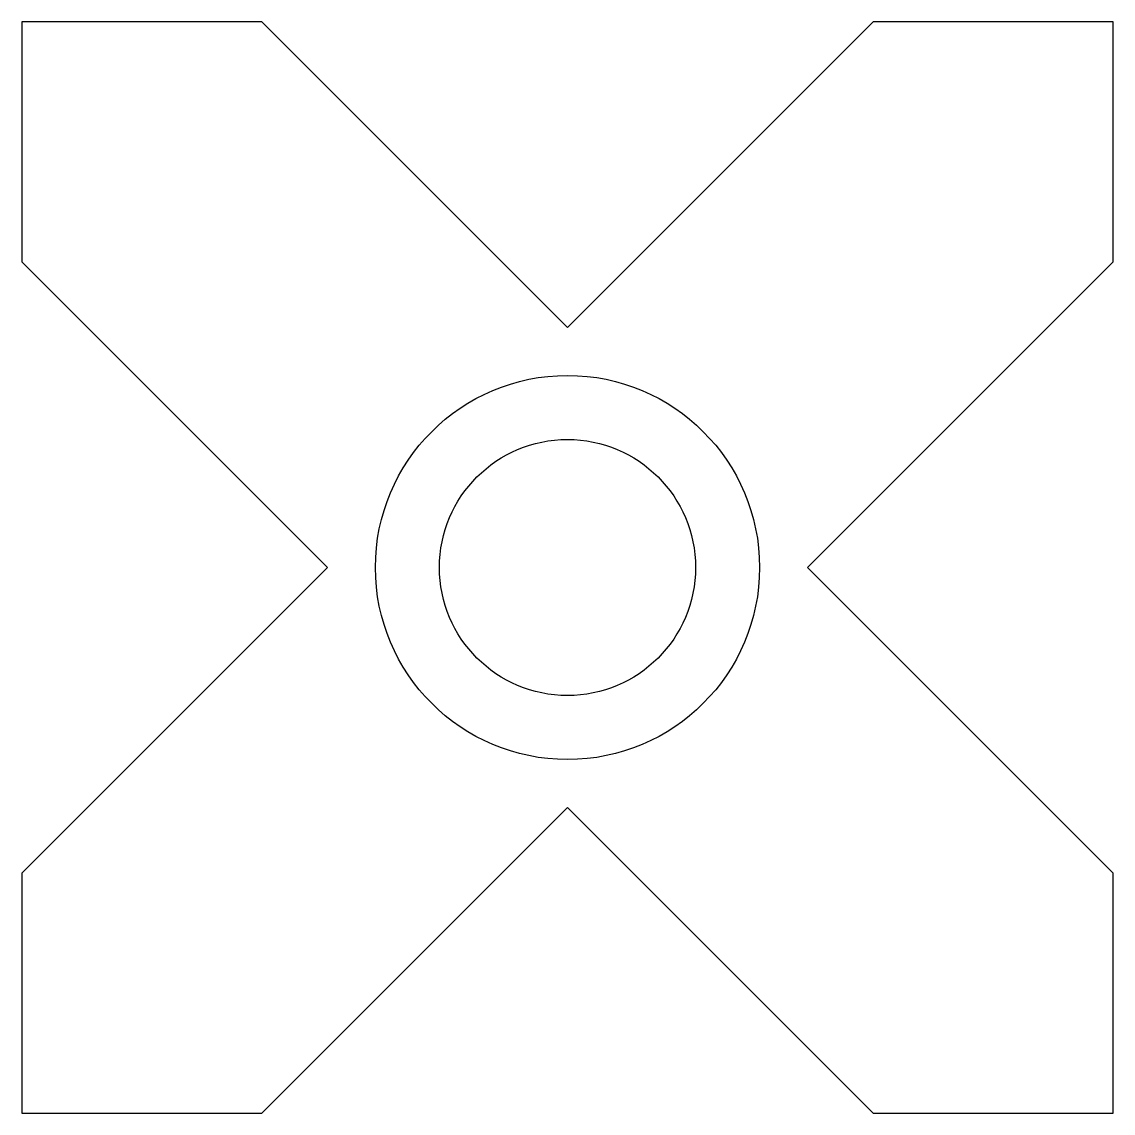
# Model space of a CAD drawing. Header units: millimetres. Extents: x 1015 to 1356, y 340 to 681.
import ezdxf

# ---------------------------------------------------------------- set-up
doc = ezdxf.new("R2010")
doc.units = ezdxf.units.MM

msp = doc.modelspace()

# ---------------------------------------------------------------- linework, layer by layer
for p, q in [((1089.66, 680.89), (1014.66, 680.89)), ((1014.66, 680.89), (1014.66, 605.89)), ((1185.12, 585.43), (1089.66, 680.89)), ((1280.58, 680.89), (1185.12, 585.43)), ((1355.58, 680.89), (1280.58, 680.89)), ((1355.58, 605.89), (1355.58, 680.89)), ((1014.66, 605.89), (1110.12, 510.43)), ((1260.12, 510.43), (1355.58, 605.89)), ((1110.12, 510.43), (1014.66, 414.97)), ((1355.58, 414.97), (1260.12, 510.43)), ((1089.66, 339.97), (1185.12, 435.43)), ((1185.12, 435.43), (1280.58, 339.97)), ((1014.66, 414.97), (1014.66, 339.97)), ((1355.58, 339.97), (1355.58, 414.97)), ((1014.66, 339.97), (1089.66, 339.97)), ((1280.58, 339.97), (1355.58, 339.97))]:
    msp.add_line(p, q)
for radius in [60, 40]:
    msp.add_circle((1185.12, 510.43), radius)

doc.saveas('drawing.dxf')
